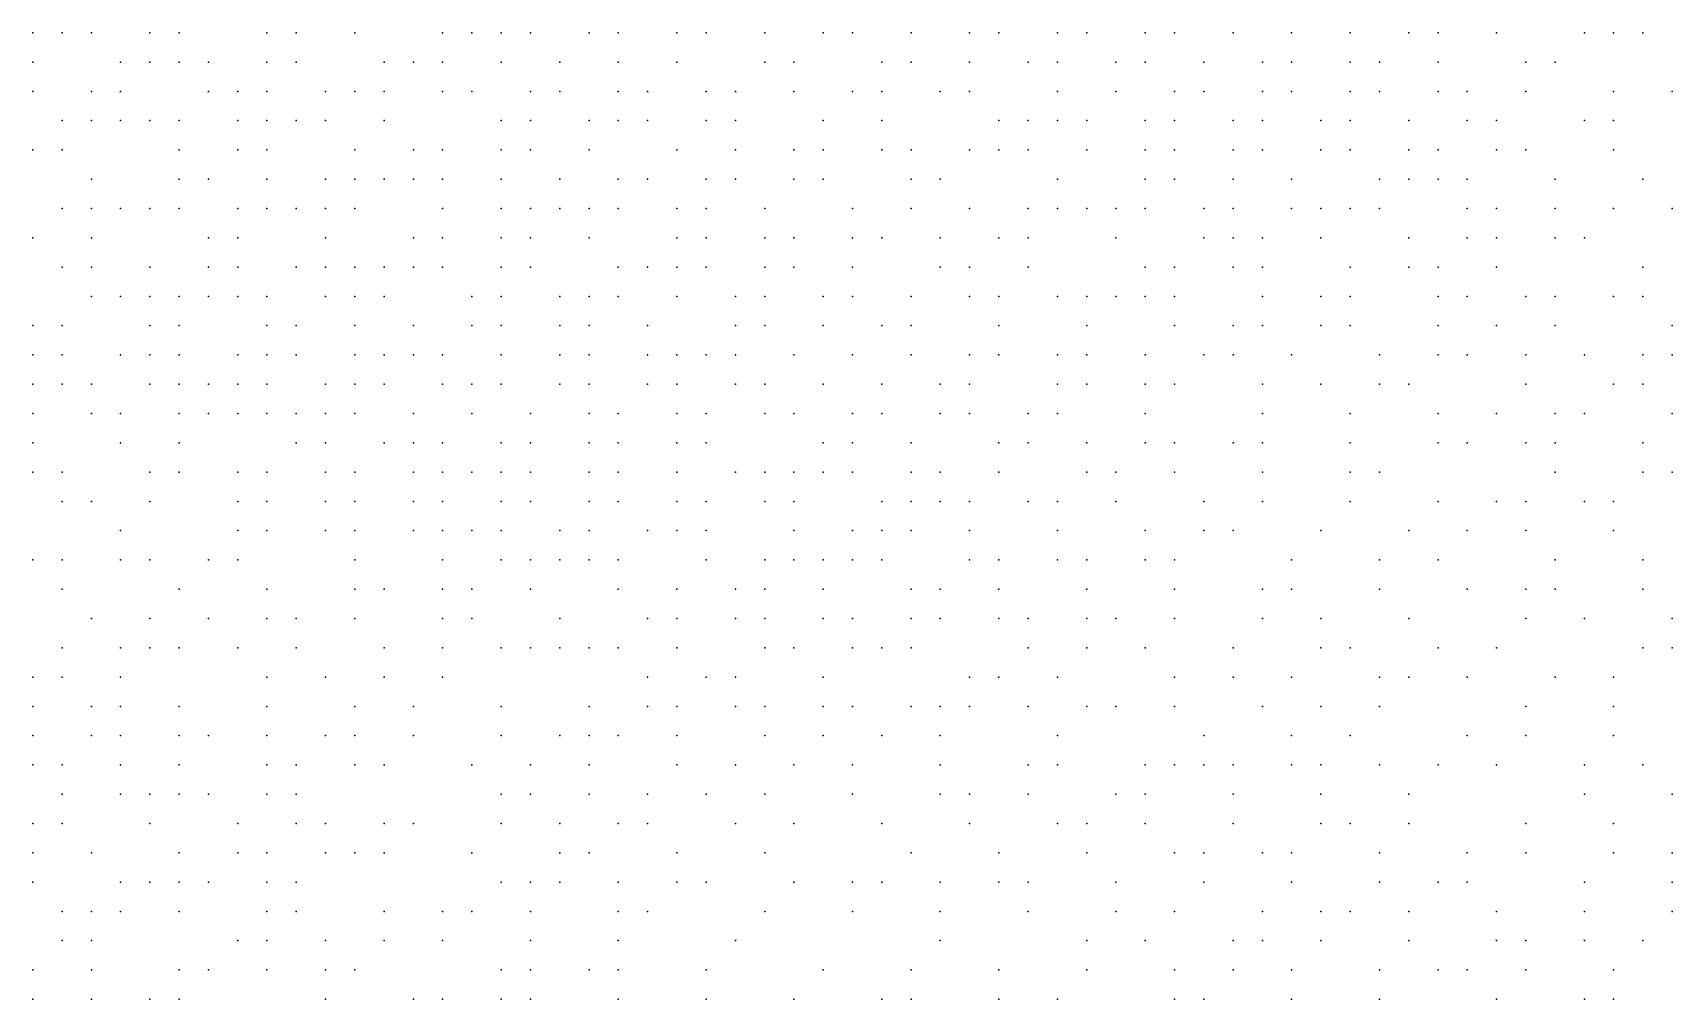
# Model space of a CAD drawing. Extents: x 429 to 793, y 817 to 1241.
# Drawn here: x 702.39 to 743.27, y 1185.99 to 1210.08 of the extents above; entities that cross this region are included whole.
import ezdxf

# ---------------------------------------------------------------- set-up
doc = ezdxf.new("R2010")
doc.units = 0

msp = doc.modelspace()

# ---------------------------------------------------------------- linework, layer by layer
for p in [(702.39, 1210.08, 223.8), (703.12, 1210.08, 223.387), (703.85, 1210.08, 222.562), (705.31, 1210.08, 221.284), (706.04, 1210.08, 221.028), (708.23, 1210.08, 219.167), (708.96, 1210.08, 218.585), (710.42, 1210.08, 217.146), (712.61, 1210.08, 215.397), (713.34, 1210.08, 214.502), (714.07, 1210.08, 213.952), (714.8, 1210.08, 213.136), (716.26, 1210.08, 211.512), (716.99, 1210.08, 211.067), (718.45, 1210.08, 209.713), (719.18, 1210.08, 209.261), (720.64, 1210.08, 207.238), (722.1, 1210.08, 206.133), (722.83, 1210.08, 205.321), (724.29, 1210.08, 203.603), (725.75, 1210.08, 202.12), (726.48, 1210.08, 201.196), (727.94, 1210.08, 199.81), (728.67, 1210.08, 198.855), (730.13, 1210.08, 197.169), (730.86, 1210.08, 196.007), (732.32, 1210.08, 194.62), (733.78, 1210.08, 192.62), (735.24, 1210.08, 191.038), (736.7, 1210.08, 188.65), (737.43, 1210.08, 188.084), (738.89, 1210.08, 186.222), (741.08, 1210.08, 182.83), (741.81, 1210.08, 182.09), (742.54, 1210.08, 181.12), (702.39, 1209.35, 223.926), (704.58, 1209.35, 222.307), (705.31, 1209.35, 221.54), (706.04, 1209.35, 220.843), (706.77, 1209.35, 220.014), (708.23, 1209.35, 219.152), (708.96, 1209.35, 218.719), (711.15, 1209.35, 216.833), (711.88, 1209.35, 215.971), (712.61, 1209.35, 215.384), (714.07, 1209.35, 214.236), (715.53, 1209.35, 212.693), (716.99, 1209.35, 211.209), (718.45, 1209.35, 210.011), (720.64, 1209.35, 207.58), (721.37, 1209.35, 206.965), (723.56, 1209.35, 204.465), (724.29, 1209.35, 203.872), (725.75, 1209.35, 202.327), (727.21, 1209.35, 200.624), (727.94, 1209.35, 200.162), (729.4, 1209.35, 197.671), (730.13, 1209.35, 197.533), (731.59, 1209.35, 195.51), (733.05, 1209.35, 193.95), (733.78, 1209.35, 193.127), (735.24, 1209.35, 191.44), (735.97, 1209.35, 190.448), (737.43, 1209.35, 188.587), (739.62, 1209.35, 184.673), (740.35, 1209.35, 184.08), (702.39, 1208.62, 223.643), (703.85, 1208.62, 222.818), (704.58, 1208.62, 222.051), (706.77, 1208.62, 220.278), (707.5, 1208.62, 219.701), (708.23, 1208.62, 219.42), (709.69, 1208.62, 218.121), (710.42, 1208.62, 217.688), (711.15, 1208.62, 216.902), (712.61, 1208.62, 215.658), (713.34, 1208.62, 215.07), (714.8, 1208.62, 213.583), (715.53, 1208.62, 212.986), (716.99, 1208.62, 211.501), (717.72, 1208.62, 210.76), (719.18, 1208.62, 209.406), (719.91, 1208.62, 208.748), (721.37, 1208.62, 207.369), (722.83, 1208.62, 205.758), (723.56, 1208.62, 204.815), (725.02, 1208.62, 203.28), (725.75, 1208.62, 202.677), (727.94, 1208.62, 199.826), (729.4, 1208.62, 198.465), (730.86, 1208.62, 196.735), (731.59, 1208.62, 195.88), (733.05, 1208.62, 194.32), (733.78, 1208.62, 193.363), (735.24, 1208.62, 191.398), (735.97, 1208.62, 190.607), (737.43, 1208.62, 188.656), (738.16, 1208.62, 187.227), (739.62, 1208.62, 185.54), (741.81, 1208.62, 181.775), (743.27, 1208.62, 180.08), (703.12, 1207.89, 223.487), (703.85, 1207.89, 223.074), (704.58, 1207.89, 222.501), (705.31, 1207.89, 221.936), (706.04, 1207.89, 221.107), (707.5, 1207.89, 219.965), (708.23, 1207.89, 219.255), (708.96, 1207.89, 218.822), (709.69, 1207.89, 218.389), (711.15, 1207.89, 217.17), (714.07, 1207.89, 214.473), (714.8, 1207.89, 213.875), (716.26, 1207.89, 212.388), (716.99, 1207.89, 211.793), (717.72, 1207.89, 210.906), (719.18, 1207.89, 209.704), (719.91, 1207.89, 208.685), (722.1, 1207.89, 206.66), (723.56, 1207.89, 205.322), (726.48, 1207.89, 202.075), (727.21, 1207.89, 201.328), (727.94, 1207.89, 200.178), (728.67, 1207.89, 199.153), (730.13, 1207.89, 197.8), (730.86, 1207.89, 196.845), (732.32, 1207.89, 195.285), (733.05, 1207.89, 193.732), (734.51, 1207.89, 192.412), (735.24, 1207.89, 191.315), (736.7, 1207.89, 189.655), (738.16, 1207.89, 187.958), (738.89, 1207.89, 187), (741.08, 1207.89, 183.99), (741.81, 1207.89, 182.849), (702.39, 1207.16, 223.88), (703.12, 1207.16, 223.33), (706.04, 1207.16, 221.371), (707.5, 1207.16, 220.229), (708.23, 1207.16, 219.387), (710.42, 1207.16, 217.697), (711.88, 1207.16, 216.651), (712.61, 1207.16, 215.346), (714.07, 1207.16, 214.463), (714.8, 1207.16, 214.017), (716.26, 1207.16, 212.68), (718.45, 1207.16, 210.603), (719.91, 1207.16, 208.983), (721.37, 1207.16, 207.57), (722.1, 1207.16, 206.97), (723.56, 1207.16, 205.189), (724.29, 1207.16, 204.427), (725.75, 1207.16, 202.425), (726.48, 1207.16, 201.823), (727.21, 1207.16, 201.218), (728.67, 1207.16, 199.685), (730.13, 1207.16, 198.16), (730.86, 1207.16, 196.888), (732.32, 1207.16, 195.517), (733.05, 1207.16, 194.103), (734.51, 1207.16, 192.877), (735.24, 1207.16, 191.78), (736.7, 1207.16, 190.12), (737.43, 1207.16, 188.46), (738.89, 1207.16, 186.777), (739.62, 1207.16, 186.19), (741.81, 1207.16, 182.777), (703.85, 1206.43, 223.145), (706.04, 1206.43, 221.635), (706.77, 1206.43, 221.07), (708.23, 1206.43, 219.651), (709.69, 1206.43, 218.492), (710.42, 1206.43, 217.965), (711.15, 1206.43, 217.179), (711.88, 1206.43, 216.475), (712.61, 1206.43, 215.622), (714.07, 1206.43, 214.747), (715.53, 1206.43, 213.41), (716.99, 1206.43, 211.981), (717.72, 1206.43, 210.895), (719.18, 1206.43, 209.642), (719.91, 1206.43, 208.79), (721.37, 1206.43, 207.28), (722.1, 1206.43, 206.693), (724.29, 1206.43, 204.741), (725.02, 1206.43, 203.945), (727.94, 1206.43, 200.882), (730.13, 1206.43, 197.568), (730.86, 1206.43, 197.25), (732.32, 1206.43, 195.879), (733.78, 1206.43, 193.885), (735.97, 1206.43, 191.293), (736.7, 1206.43, 189.995), (737.43, 1206.43, 188.932), (738.16, 1206.43, 188.383), (740.35, 1206.43, 185.005), (742.54, 1206.43, 182.198), (703.12, 1205.7, 223.778), (703.85, 1205.7, 222.96), (704.58, 1205.7, 222.545), (705.31, 1205.7, 222.13), (706.04, 1205.7, 221.715), (707.5, 1205.7, 220.541), (708.23, 1205.7, 219.915), (708.96, 1205.7, 219.337), (709.69, 1205.7, 218.233), (710.42, 1205.7, 217.906), (712.61, 1205.7, 215.898), (714.07, 1205.7, 214.585), (714.8, 1205.7, 214.139), (715.53, 1205.7, 213.248), (716.26, 1205.7, 212.615), (716.99, 1205.7, 211.916), (718.45, 1205.7, 210.3), (719.18, 1205.7, 209.7), (720.64, 1205.7, 208.19), (722.83, 1205.7, 206.105), (724.29, 1205.7, 204.608), (725.75, 1205.7, 203.246), (727.21, 1205.7, 201.892), (727.94, 1205.7, 200.988), (728.67, 1205.7, 199.463), (729.4, 1205.7, 198.88), (730.13, 1205.7, 197.928), (731.59, 1205.7, 196.698), (732.32, 1205.7, 195.784), (733.78, 1205.7, 194.066), (734.51, 1205.7, 193.298), (735.24, 1205.7, 192.002), (735.97, 1205.7, 191.057), (738.16, 1205.7, 188.818), (738.89, 1205.7, 187.758), (740.35, 1205.7, 185.513), (741.81, 1205.7, 183.285), (743.27, 1205.7, 181.027), (702.39, 1204.97, 224.542), (703.85, 1204.97, 223.221), (706.77, 1204.97, 221.036), (707.5, 1204.97, 220.277), (709.69, 1204.97, 218.76), (711.88, 1204.97, 216.751), (712.61, 1204.97, 216.174), (714.07, 1204.97, 214.723), (714.8, 1204.97, 214.423), (716.26, 1204.97, 212.899), (718.45, 1204.97, 210.592), (719.18, 1204.97, 210.148), (720.64, 1204.97, 208.799), (721.37, 1204.97, 207.9), (722.83, 1204.97, 206.415), (723.56, 1204.97, 205.828), (725.02, 1204.97, 203.909), (726.48, 1204.97, 202.807), (727.21, 1204.97, 201.45), (729.4, 1204.97, 199.24), (731.59, 1204.97, 197.06), (732.32, 1204.97, 196.146), (733.05, 1204.97, 195.121), (734.51, 1204.97, 193.403), (736.7, 1204.97, 190.467), (738.16, 1204.97, 188.23), (738.89, 1204.97, 187.681), (740.35, 1204.97, 185.869), (741.08, 1204.97, 184.915), (703.12, 1204.24, 224.002), (703.85, 1204.24, 223.444), (705.31, 1204.24, 222.36), (706.77, 1204.24, 221.266), (707.5, 1204.24, 220.507), (708.96, 1204.24, 219), (709.69, 1204.24, 218.578), (710.42, 1204.24, 218.153), (711.15, 1204.24, 217.301), (711.88, 1204.24, 217.027), (712.61, 1204.24, 216.45), (714.07, 1204.24, 214.999), (714.8, 1204.24, 214.412), (716.99, 1204.24, 212.346), (717.72, 1204.24, 211.761), (718.45, 1204.24, 210.884), (719.18, 1204.24, 210.292), (720.64, 1204.24, 208.648), (721.37, 1204.24, 208.198), (722.83, 1204.24, 206.725), (725.02, 1204.24, 204.223), (725.75, 1204.24, 203.129), (727.21, 1204.24, 201.632), (730.13, 1204.24, 198.648), (730.86, 1204.24, 198.055), (732.32, 1204.24, 195.83), (733.05, 1204.24, 195.483), (735.24, 1204.24, 192.583), (736.7, 1204.24, 190.94), (737.43, 1204.24, 189.29), (738.89, 1204.24, 188.153), (742.54, 1204.24, 183.138), (703.85, 1203.51, 223.669), (704.58, 1203.51, 223.111), (705.31, 1203.51, 222.175), (706.04, 1203.51, 221.76), (706.77, 1203.51, 221.001), (707.5, 1203.51, 220.737), (708.23, 1203.51, 219.805), (709.69, 1203.51, 218.667), (710.42, 1203.51, 218.397), (711.15, 1203.51, 217.545), (713.34, 1203.51, 215.748), (714.07, 1203.51, 214.688), (715.53, 1203.51, 213.467), (716.26, 1203.51, 213.223), (716.99, 1203.51, 212.053), (718.45, 1203.51, 211.176), (719.91, 1203.51, 209.395), (720.64, 1203.51, 208.946), (722.1, 1203.51, 207.514), (722.83, 1203.51, 206.532), (724.29, 1203.51, 204.958), (725.75, 1203.51, 203.451), (726.48, 1203.51, 202.858), (727.94, 1203.51, 201.371), (728.67, 1203.51, 200.688), (729.4, 1203.51, 199.382), (730.13, 1203.51, 198.718), (730.86, 1203.51, 197.462), (733.05, 1203.51, 195.25), (734.51, 1203.51, 193.63), (735.24, 1203.51, 193.042), (737.43, 1203.51, 190.113), (738.16, 1203.51, 189.175), (739.62, 1203.51, 186.814), (740.35, 1203.51, 185.86), (741.81, 1203.51, 184.195), (742.54, 1203.51, 183.074), (702.39, 1202.78, 224.45), (703.12, 1202.78, 224.194), (705.31, 1202.78, 222.554), (706.04, 1202.78, 221.99), (708.23, 1202.78, 220.045), (708.96, 1202.78, 219.48), (710.42, 1202.78, 218.215), (711.88, 1202.78, 216.938), (713.34, 1202.78, 215.992), (714.07, 1202.78, 215.046), (715.53, 1202.78, 213.515), (716.26, 1202.78, 212.93), (717.72, 1202.78, 211.468), (719.91, 1202.78, 209.693), (720.64, 1202.78, 209.244), (722.1, 1202.78, 207.172), (723.56, 1202.78, 205.856), (724.29, 1202.78, 205.413), (726.48, 1202.78, 203.18), (728.67, 1202.78, 200.568), (730.86, 1202.78, 198.197), (732.32, 1202.78, 196.762), (733.05, 1202.78, 195.71), (734.51, 1202.78, 194.09), (735.24, 1202.78, 192.455), (737.43, 1202.78, 189.875), (738.89, 1202.78, 188), (740.35, 1202.78, 186.335), (743.27, 1202.78, 181.973), (702.39, 1202.05, 224.67), (703.12, 1202.05, 223.939), (704.58, 1202.05, 222.778), (705.31, 1202.05, 222.22), (706.04, 1202.05, 221.655), (707.5, 1202.05, 220.85), (708.23, 1202.05, 220.285), (708.96, 1202.05, 219.72), (710.42, 1202.05, 218.335), (711.15, 1202.05, 217.608), (711.88, 1202.05, 217.182), (712.61, 1202.05, 216.587), (714.07, 1202.05, 215.29), (715.53, 1202.05, 213.93), (716.26, 1202.05, 213.062), (717.72, 1202.05, 211.76), (718.45, 1202.05, 211.409), (719.18, 1202.05, 210.283), (719.91, 1202.05, 209.69), (721.37, 1202.05, 208.452), (722.83, 1202.05, 207.046), (724.29, 1202.05, 205.575), (725.75, 1202.05, 203.937), (726.48, 1202.05, 203.49), (727.94, 1202.05, 201.111), (728.67, 1202.05, 200.97), (730.13, 1202.05, 198.86), (731.59, 1202.05, 197.69), (732.32, 1202.05, 196.707), (733.78, 1202.05, 195.076), (735.97, 1202.05, 192.37), (737.43, 1202.05, 190.337), (738.16, 1202.05, 189.4), (739.62, 1202.05, 187.405), (741.08, 1202.05, 185.74), (742.54, 1202.05, 183.51), (743.27, 1202.05, 182.429), (702.39, 1201.32, 224.89), (703.12, 1201.32, 224.414), (703.85, 1201.32, 223.427), (705.31, 1201.32, 222.45), (706.04, 1201.32, 222.042), (706.77, 1201.32, 221.625), (707.5, 1201.32, 220.793), (708.23, 1201.32, 220.376), (709.69, 1201.32, 219.147), (710.42, 1201.32, 218.575), (711.15, 1201.32, 218.003), (712.61, 1201.32, 216.48), (713.34, 1201.32, 216.012), (714.07, 1201.32, 215.437), (715.53, 1201.32, 214.036), (716.26, 1201.32, 213.326), (717.72, 1201.32, 212.024), (718.45, 1201.32, 211.058), (719.91, 1201.32, 209.982), (720.64, 1201.32, 209.39), (722.1, 1201.32, 207.929), (723.56, 1201.32, 206.468), (725.02, 1201.32, 204.693), (725.75, 1201.32, 204.247), (727.94, 1201.32, 201.833), (728.67, 1201.32, 200.85), (730.13, 1201.32, 199.27), (730.86, 1201.32, 198.685), (733.05, 1201.32, 196.019), (734.51, 1201.32, 194.298), (735.97, 1201.32, 192.787), (736.7, 1201.32, 191.737), (739.62, 1201.32, 187.898), (741.81, 1201.32, 184.565), (742.54, 1201.32, 183.985), (702.39, 1200.59, 224.634), (703.85, 1200.59, 223.903), (704.58, 1200.59, 223.225), (706.04, 1200.59, 221.863), (706.77, 1200.59, 221.447), (707.5, 1200.59, 221.031), (708.23, 1200.59, 220.614), (708.96, 1200.59, 219.701), (709.69, 1200.59, 218.815), (710.42, 1200.59, 218.243), (711.88, 1200.59, 217.426), (713.34, 1200.59, 216.266), (714.8, 1200.59, 214.862), (716.26, 1200.59, 213.717), (716.99, 1200.59, 212.722), (718.45, 1200.59, 211.322), (719.18, 1200.59, 210.971), (720.64, 1200.59, 209.238), (721.37, 1200.59, 208.812), (722.83, 1200.59, 207.352), (723.56, 1200.59, 206.186), (725.02, 1200.59, 205.003), (725.75, 1200.59, 203.8), (727.21, 1200.59, 202.48), (727.94, 1200.59, 202.143), (730.13, 1200.59, 199.68), (733.05, 1200.59, 196.437), (735.24, 1200.59, 193.793), (737.43, 1200.59, 190.568), (738.89, 1200.59, 188.935), (740.35, 1200.59, 187.227), (741.08, 1200.59, 186.087), (743.27, 1200.59, 182.823), (702.39, 1199.86, 225.11), (704.58, 1199.86, 223.455), (706.04, 1199.86, 222.125), (708.96, 1199.86, 219.939), (709.69, 1199.86, 219.183), (711.15, 1199.86, 217.67), (711.88, 1199.86, 217.095), (712.61, 1199.86, 216.52), (714.07, 1199.86, 215.691), (714.8, 1199.86, 215.116), (716.26, 1199.86, 213.42), (716.99, 1199.86, 212.986), (718.45, 1199.86, 211.586), (719.18, 1199.86, 210.62), (722.1, 1199.86, 207.943), (722.83, 1199.86, 207.512), (724.29, 1199.86, 205.599), (726.48, 1199.86, 203.773), (727.21, 1199.86, 202.949), (728.67, 1199.86, 201.486), (730.13, 1199.86, 199.557), (730.86, 1199.86, 199.033), (732.32, 1199.86, 196.955), (733.05, 1199.86, 196.383), (735.24, 1199.86, 193.54), (737.43, 1199.86, 191.035), (738.16, 1199.86, 189.402), (739.62, 1199.86, 187.694), (740.35, 1199.86, 187.125), (742.54, 1199.86, 183.88), (702.39, 1199.13, 225.074), (703.12, 1199.13, 224.599), (705.31, 1199.13, 222.91), (706.04, 1199.13, 222.355), (707.5, 1199.13, 221.269), (708.23, 1199.13, 220.436), (709.69, 1199.13, 219.421), (710.42, 1199.13, 218.664), (711.88, 1199.13, 217.495), (712.61, 1199.13, 217.07), (713.34, 1199.13, 216.22), (714.07, 1199.13, 215.795), (714.8, 1199.13, 215.03), (716.26, 1199.13, 213.398), (716.99, 1199.13, 213.25), (718.45, 1199.13, 211.85), (719.91, 1199.13, 210.218), (720.64, 1199.13, 209.37), (721.37, 1199.13, 209.087), (722.1, 1199.13, 208.223), (722.83, 1199.13, 207.36), (724.29, 1199.13, 206.045), (725.02, 1199.13, 205.318), (726.48, 1199.13, 203.839), (728.67, 1199.13, 200.904), (729.4, 1199.13, 200.48), (730.86, 1199.13, 198.91), (733.05, 1199.13, 196.793), (735.24, 1199.13, 193.633), (735.97, 1199.13, 193.055), (740.35, 1199.13, 187.618), (742.54, 1199.13, 184.348), (743.27, 1199.13, 182.713), (703.12, 1198.4, 224.46), (703.85, 1198.4, 223.685), (705.31, 1198.4, 222.585), (707.5, 1198.4, 221.09), (708.23, 1198.4, 220.674), (709.69, 1198.4, 219.659), (710.42, 1198.4, 218.726), (711.88, 1198.4, 217.594), (712.61, 1198.4, 216.895), (714.07, 1198.4, 215.62), (714.8, 1198.4, 215.28), (716.26, 1198.4, 213.652), (716.99, 1198.4, 213.08), (718.45, 1198.4, 211.649), (719.18, 1198.4, 211.072), (720.64, 1198.4, 209.646), (721.37, 1198.4, 209.073), (723.56, 1198.4, 206.67), (724.29, 1198.4, 206.325), (725.02, 1198.4, 205.355), (725.75, 1198.4, 204.73), (727.21, 1198.4, 202.695), (727.94, 1198.4, 202.122), (729.4, 1198.4, 200.639), (731.59, 1198.4, 198.413), (733.05, 1198.4, 196.22), (735.24, 1198.4, 194.06), (737.43, 1198.4, 191.404), (738.89, 1198.4, 189.363), (739.62, 1198.4, 188.68), (741.08, 1198.4, 186.792), (741.81, 1198.4, 185.395), (704.58, 1197.67, 223.37), (707.5, 1197.67, 221.475), (708.23, 1197.67, 220.912), (709.69, 1197.67, 219.782), (710.42, 1197.67, 218.974), (711.88, 1197.67, 217.841), (712.61, 1197.67, 217.145), (713.34, 1197.67, 216.295), (714.07, 1197.67, 215.87), (715.53, 1197.67, 214.6), (716.26, 1197.67, 214.01), (717.72, 1197.67, 212.503), (718.45, 1197.67, 212.06), (719.18, 1197.67, 211.348), (721.37, 1197.67, 209.349), (722.83, 1197.67, 207.92), (723.56, 1197.67, 206.95), (724.29, 1197.67, 205.98), (725.75, 1197.67, 204.592), (727.94, 1197.67, 202.44), (730.13, 1197.67, 200.374), (731.59, 1197.67, 198.165), (732.32, 1197.67, 197.517), (734.51, 1197.67, 195.065), (736.7, 1197.67, 192.323), (738.16, 1197.67, 190.73), (739.62, 1197.67, 188.515), (741.81, 1197.67, 185.865), (702.39, 1196.94, 225.193), (703.12, 1196.94, 224.793), (704.58, 1196.94, 223.592), (705.31, 1196.94, 222.863), (706.77, 1196.94, 221.705), (707.5, 1196.94, 221.15), (710.42, 1196.94, 219.222), (712.61, 1196.94, 217.269), (714.07, 1196.94, 216.12), (714.8, 1196.94, 215.19), (715.53, 1196.94, 214.85), (716.26, 1196.94, 214.161), (716.99, 1196.94, 213.604), (719.18, 1196.94, 211.2), (720.64, 1196.94, 210.097), (721.37, 1196.94, 208.777), (722.1, 1196.94, 208.632), (722.83, 1196.94, 207.855), (723.56, 1196.94, 207.23), (725.75, 1196.94, 204.882), (726.48, 1196.94, 203.95), (727.94, 1196.94, 202.805), (728.67, 1196.94, 201.907), (730.13, 1196.94, 200.233), (730.86, 1196.94, 199.462), (733.78, 1196.94, 196.465), (735.97, 1196.94, 193.661), (737.43, 1196.94, 191.743), (740.35, 1196.94, 187.928), (742.54, 1196.94, 184.71), (703.12, 1196.21, 225.015), (706.04, 1196.21, 222.355), (708.23, 1196.21, 220.973), (710.42, 1196.21, 219.323), (711.15, 1196.21, 218.337), (712.61, 1196.21, 216.944), (713.34, 1196.21, 216.795), (714.8, 1196.21, 215.44), (716.99, 1196.21, 213.036), (718.45, 1196.21, 211.9), (719.91, 1196.21, 210.703), (720.64, 1196.21, 209.76), (722.1, 1196.21, 208.48), (724.29, 1196.21, 206.387), (725.02, 1196.21, 205.81), (726.48, 1196.21, 204.315), (728.67, 1196.21, 201.64), (730.86, 1196.21, 199.548), (733.05, 1196.21, 197.45), (733.78, 1196.21, 195.89), (735.97, 1196.21, 193.412), (738.16, 1196.21, 190.907), (739.62, 1196.21, 188.365), (740.35, 1196.21, 187.792), (742.54, 1196.21, 185.18), (703.85, 1195.48, 224.436), (705.31, 1195.48, 223.307), (706.77, 1195.48, 222.155), (708.23, 1195.48, 220.797), (708.96, 1195.48, 220.384), (710.42, 1195.48, 219.146), (712.61, 1195.48, 217.193), (713.34, 1195.48, 216.62), (715.53, 1195.48, 214.686), (717.72, 1195.48, 212.731), (718.45, 1195.48, 212.17), (719.91, 1195.48, 210.973), (720.64, 1195.48, 210.03), (722.1, 1195.48, 208.756), (722.83, 1195.48, 208.327), (724.29, 1195.48, 206.747), (725.02, 1195.48, 206.17), (726.48, 1195.48, 204.177), (727.21, 1195.48, 203.673), (728.67, 1195.48, 202.272), (729.4, 1195.48, 201.373), (730.86, 1195.48, 199.96), (733.05, 1195.48, 196.875), (734.51, 1195.48, 195.725), (736.7, 1195.48, 192.913), (739.62, 1195.48, 189.39), (741.08, 1195.48, 187.22), (743.27, 1195.48, 184.005), (703.12, 1194.75, 224.801), (704.58, 1194.75, 223.782), (705.31, 1194.75, 223.529), (706.04, 1194.75, 222.93), (707.5, 1194.75, 221.84), (708.96, 1194.75, 220.62), (711.15, 1194.75, 218.804), (712.61, 1194.75, 217.541), (714.07, 1194.75, 216.453), (714.8, 1194.75, 215.628), (715.53, 1194.75, 214.947), (716.26, 1194.75, 214.128), (716.99, 1194.75, 213.561), (718.45, 1194.75, 212.44), (720.64, 1194.75, 210.438), (721.37, 1194.75, 209.597), (722.83, 1194.75, 208.457), (723.56, 1194.75, 207.673), (724.29, 1194.75, 206.671), (727.21, 1194.75, 204.038), (728.67, 1194.75, 202.38), (730.13, 1194.75, 200.86), (732.32, 1194.75, 198.235), (734.51, 1194.75, 195.692), (735.24, 1194.75, 195.147), (737.43, 1194.75, 192.44), (738.89, 1194.75, 190.352), (742.54, 1194.75, 185.134), (743.27, 1194.75, 184.447), (702.39, 1194.02, 225.545), (703.12, 1194.02, 225.012), (704.58, 1194.02, 224.004), (708.23, 1194.02, 221.288), (709.69, 1194.02, 220.031), (711.15, 1194.02, 218.697), (712.61, 1194.02, 217.777), (717.72, 1194.02, 213.255), (719.18, 1194.02, 211.85), (719.91, 1194.02, 211.279), (722.1, 1194.02, 208.733), (725.75, 1194.02, 205.645), (726.48, 1194.02, 204.467), (727.94, 1194.02, 203.327), (730.86, 1194.02, 199.735), (732.32, 1194.02, 197.977), (733.78, 1194.02, 196.135), (735.97, 1194.02, 194), (736.7, 1194.02, 193.432), (738.16, 1194.02, 191.338), (740.35, 1194.02, 188.763), (741.81, 1194.02, 186.507), (702.39, 1193.29, 225.881), (703.85, 1193.29, 224.48), (704.58, 1193.29, 223.935), (706.04, 1193.29, 222.845), (708.23, 1193.29, 220.965), (710.42, 1193.29, 219.276), (711.88, 1193.29, 218.477), (714.07, 1193.29, 216.553), (716.26, 1193.29, 214.636), (717.72, 1193.29, 213.378), (718.45, 1193.29, 212.703), (719.91, 1193.29, 210.99), (720.64, 1193.29, 210.149), (722.1, 1193.29, 209.009), (722.83, 1193.29, 208.158), (724.29, 1193.29, 206.865), (725.02, 1193.29, 205.992), (725.75, 1193.29, 205.12), (727.21, 1193.29, 204.26), (728.67, 1193.29, 202.755), (729.4, 1193.29, 201.61), (730.86, 1193.29, 200.11), (733.05, 1193.29, 197.718), (734.51, 1193.29, 195.943), (735.97, 1193.29, 194.425), (739.62, 1193.29, 189.432), (741.81, 1193.29, 186.95), (702.39, 1192.56, 225.637), (703.85, 1192.56, 224.7), (704.58, 1192.56, 224.308), (706.04, 1192.56, 223.103), (706.77, 1192.56, 222.702), (708.23, 1192.56, 221.64), (709.69, 1192.56, 220.267), (710.42, 1192.56, 219.512), (711.88, 1192.56, 218.159), (714.07, 1192.56, 216.242), (715.53, 1192.56, 215.295), (716.26, 1192.56, 214.545), (716.99, 1192.56, 214.207), (718.45, 1192.56, 212.372), (720.64, 1192.56, 210.425), (722.1, 1192.56, 209.285), (723.56, 1192.56, 207.859), (725.02, 1192.56, 206.34), (727.94, 1192.56, 203.564), (731.59, 1192.56, 199.51), (733.78, 1192.56, 196.892), (735.24, 1192.56, 195.38), (738.16, 1192.56, 191.117), (739.62, 1192.56, 189.862), (741.81, 1192.56, 186.838), (702.39, 1191.83, 225.851), (703.12, 1191.83, 225.445), (704.58, 1191.83, 224.388), (706.04, 1191.83, 223.333), (708.23, 1191.83, 221.31), (708.96, 1191.83, 220.98), (710.42, 1191.83, 219.527), (711.15, 1191.83, 218.965), (713.34, 1191.83, 217.041), (714.8, 1191.83, 215.953), (716.26, 1191.83, 214.791), (718.45, 1191.83, 212.624), (719.91, 1191.83, 211.312), (721.37, 1191.83, 210.182), (722.83, 1191.83, 208.71), (725.02, 1191.83, 206.645), (727.21, 1191.83, 204.05), (727.94, 1191.83, 203.48), (730.13, 1191.83, 201.102), (730.86, 1191.83, 199.923), (731.59, 1191.83, 199.36), (732.32, 1191.83, 198.793), (733.78, 1191.83, 197.275), (734.51, 1191.83, 196.708), (735.97, 1191.83, 194.74), (737.43, 1191.83, 192.772), (738.89, 1191.83, 190.96), (741.08, 1191.83, 187.825), (742.54, 1191.83, 186.171), (703.12, 1191.1, 225.665), (704.58, 1191.1, 224.607), (705.31, 1191.1, 223.965), (706.04, 1191.1, 223.162), (706.77, 1191.1, 222.76), (708.23, 1191.1, 221.54), (708.96, 1191.1, 221.21), (714.07, 1191.1, 216.73), (714.8, 1191.1, 215.931), (716.26, 1191.1, 215.037), (717.72, 1191.1, 213.436), (719.18, 1191.1, 212.318), (720.64, 1191.1, 210.667), (722.83, 1191.1, 209.033), (725.02, 1191.1, 206.45), (725.75, 1191.1, 205.895), (727.21, 1191.1, 204.41), (729.4, 1191.1, 202.335), (730.13, 1191.1, 201.464), (732.32, 1191.1, 199.204), (734.51, 1191.1, 196.145), (736.7, 1191.1, 194.065), (741.08, 1191.1, 188.262), (743.27, 1191.1, 185.062), (702.39, 1190.37, 225.885), (703.12, 1190.37, 225.36), (705.31, 1190.37, 224.075), (707.5, 1190.37, 222.1), (708.96, 1190.37, 221.107), (709.69, 1190.37, 220.562), (711.15, 1190.37, 219.334), (711.88, 1190.37, 218.918), (714.07, 1190.37, 216.853), (715.53, 1190.37, 215.62), (716.99, 1190.37, 214.5), (717.72, 1190.37, 213.688), (719.91, 1190.37, 211.761), (721.37, 1190.37, 210.505), (723.56, 1190.37, 207.893), (725.75, 1190.37, 205.85), (727.94, 1190.37, 203.27), (728.67, 1190.37, 203.228), (730.13, 1190.37, 201.21), (732.32, 1190.37, 199.165), (734.51, 1190.37, 196.839), (735.24, 1190.37, 195.965), (736.7, 1190.37, 193.87), (739.62, 1190.37, 190.295), (741.81, 1190.37, 187.107), (702.39, 1189.64, 226.105), (703.85, 1189.64, 224.827), (706.04, 1189.64, 223.622), (707.5, 1189.64, 222.33), (708.23, 1189.64, 221.888), (709.69, 1189.64, 220.798), (710.42, 1189.64, 220.248), (711.15, 1189.64, 219.698), (713.34, 1189.64, 217.428), (715.53, 1189.64, 215.87), (716.26, 1189.64, 215.041), (718.45, 1189.64, 213.38), (720.64, 1189.64, 211.312), (724.29, 1189.64, 207.67), (726.48, 1189.64, 205.673), (728.67, 1189.64, 203.06), (730.86, 1189.64, 201.025), (731.59, 1189.64, 199.535), (733.05, 1189.64, 198.52), (733.78, 1189.64, 197.463), (735.97, 1189.64, 194.84), (738.16, 1189.64, 191.75), (739.62, 1189.64, 190.692), (741.81, 1189.64, 187.545), (743.27, 1189.64, 185.382), (702.39, 1188.91, 226.357), (704.58, 1188.91, 224.515), (705.31, 1188.91, 223.982), (706.04, 1188.91, 223.45), (706.77, 1188.91, 222.89), (708.23, 1188.91, 221.579), (708.96, 1188.91, 221.034), (714.07, 1188.91, 216.67), (714.8, 1188.91, 216.12), (715.53, 1188.91, 215.563), (716.99, 1188.91, 214.463), (718.45, 1188.91, 213.302), (719.18, 1188.91, 212.721), (721.37, 1188.91, 210.585), (722.83, 1188.91, 209.122), (723.56, 1188.91, 208.557), (725.02, 1188.91, 207.115), (726.48, 1188.91, 205.403), (727.21, 1188.91, 204.532), (729.4, 1188.91, 202.505), (731.59, 1188.91, 199.905), (733.78, 1188.91, 197.835), (735.97, 1188.91, 195.22), (737.43, 1188.91, 193.69), (738.16, 1188.91, 192.145), (741.08, 1188.91, 188.845), (743.27, 1188.91, 185.825), (703.12, 1188.18, 225.812), (703.85, 1188.18, 225.574), (704.58, 1188.18, 224.866), (706.04, 1188.18, 223.684), (708.23, 1188.18, 222.076), (708.96, 1188.18, 221.673), (711.15, 1188.18, 219.384), (712.61, 1188.18, 218.495), (713.34, 1188.18, 217.92), (714.8, 1188.18, 216.37), (716.99, 1188.18, 214.715), (717.72, 1188.18, 213.884), (720.64, 1188.18, 211.472), (722.83, 1188.18, 209.455), (725.02, 1188.18, 206.893), (727.21, 1188.18, 204.865), (729.4, 1188.18, 202.852), (730.86, 1188.18, 200.84), (733.05, 1188.18, 198.775), (734.51, 1188.18, 196.71), (735.24, 1188.18, 196.155), (736.7, 1188.18, 194.65), (738.89, 1188.18, 191.977), (741.08, 1188.18, 188.592), (743.27, 1188.18, 185.734), (703.12, 1187.45, 226.044), (703.85, 1187.45, 225.336), (707.5, 1187.45, 222.717), (708.23, 1187.45, 222.314), (709.69, 1187.45, 220.943), (711.15, 1187.45, 219.62), (712.61, 1187.45, 218.52), (714.8, 1187.45, 216.62), (716.99, 1187.45, 214.967), (719.91, 1187.45, 212.345), (725.02, 1187.45, 207.225), (728.67, 1187.45, 203.745), (730.13, 1187.45, 202.214), (732.32, 1187.45, 199.145), (733.05, 1187.45, 198.58), (734.51, 1187.45, 197.09), (736.7, 1187.45, 194.536), (738.89, 1187.45, 192.047), (739.62, 1187.45, 190.852), (741.08, 1187.45, 188.99), (742.54, 1187.45, 187.195), (702.39, 1186.72, 226.665), (703.85, 1186.72, 225.568), (706.04, 1186.72, 223.918), (706.77, 1186.72, 223.378), (708.23, 1186.72, 222.149), (709.69, 1186.72, 221.181), (710.42, 1186.72, 220.527), (714.07, 1186.72, 217.684), (714.8, 1186.72, 216.87), (716.26, 1186.72, 215.505), (716.99, 1186.72, 214.948), (719.18, 1186.72, 213.217), (722.1, 1186.72, 210.256), (724.29, 1186.72, 208.11), (726.48, 1186.72, 206.11), (728.67, 1186.72, 203.537), (730.86, 1186.72, 201.535), (732.32, 1186.72, 199.797), (733.78, 1186.72, 198.418), (735.97, 1186.72, 195.41), (737.43, 1186.72, 193.847), (738.16, 1186.72, 192.432), (739.62, 1186.72, 191.238), (741.81, 1186.72, 188.17), (702.39, 1185.99, 226.897), (703.85, 1185.99, 225.8), (705.31, 1185.99, 224.682), (706.04, 1185.99, 224.152), (709.69, 1185.99, 221.092), (711.88, 1185.99, 219.55), (712.61, 1185.99, 218.74), (714.07, 1185.99, 217.519), (714.8, 1185.99, 217.112), (716.99, 1185.99, 215.197), (719.18, 1185.99, 212.667), (721.37, 1185.99, 211.003), (723.56, 1185.99, 208.7), (724.29, 1185.99, 208.44), (726.48, 1185.99, 205.975), (727.94, 1185.99, 204.43), (730.86, 1185.99, 201.318), (731.59, 1185.99, 201.013), (733.78, 1185.99, 198.378), (735.97, 1185.99, 195.79), (738.89, 1185.99, 192.185), (741.08, 1185.99, 189.075), (741.81, 1185.99, 188.538)]:
    msp.add_point(p)

doc.saveas('drawing.dxf')
